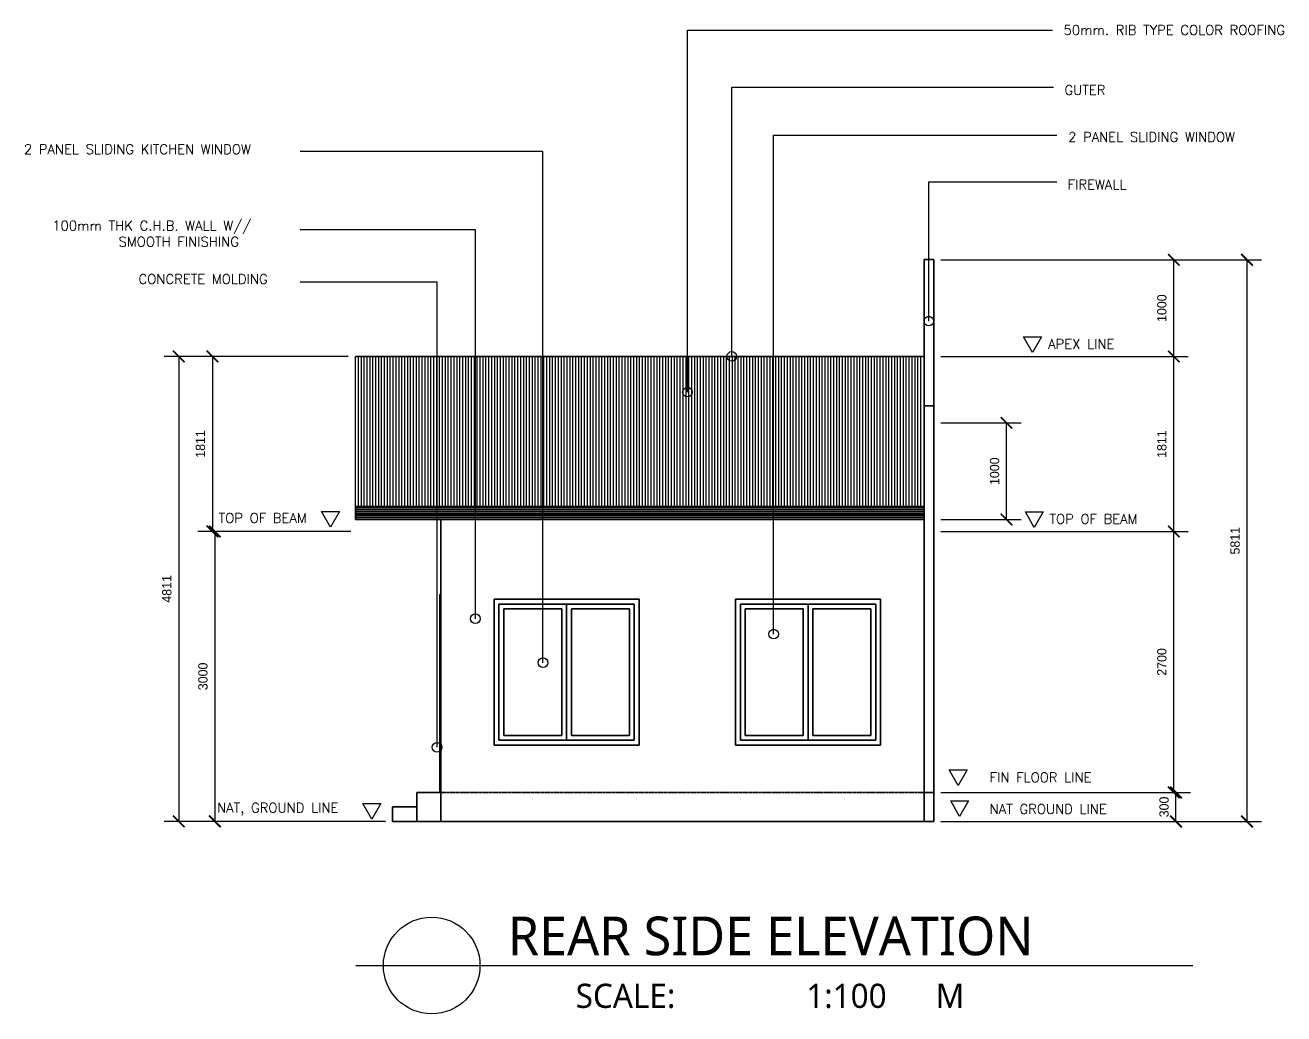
# Model space of a CAD drawing. Header units: millimetres. Extents: x 18078 to 182092, y 10648 to 75430.
# Drawn here: x 78278 to 91304, y 12540 to 22770 of the extents above; entities that cross this region are included whole.
import ezdxf

# ---------------------------------------------------------------- set-up
doc = ezdxf.new("R2010")
doc.units = ezdxf.units.MM
doc.linetypes.add('HIDDEN2', pattern=[4.7625, 3.175, -1.5875])
doc.layers.get('Defpoints').update_dxf_attribs({"color": 140})
doc.layers.add('G-Anno-Stnd-Scrn', color=8, linetype='Continuous', lineweight=25)
doc.styles.add('Annotative', font='romans.shx')
doc.dimstyles.new('DIM1', dxfattribs={"dimscale": 120, "dimtxt": 0.8, "dimasz": 1, "dimexe": 1.25, "dimexo": 0.625, "dimtad": 1, "dimdec": 0, "dimtxsty": 'Standard', "dimblk": 'ARCHTICK', "dimcen": 0.09, "dimadec": 0, "dimazin": 0, "dimtfac": 1, "dimtdec": 0, "dimtmove": 0, "dimatfit": 3, "dimfxl": 1, "dimarcsym": 0})

# ---------------------------------------------------------------- blocks, each defined once
blk = doc.blocks.new('_ArchTick')
at = {"color": 0, "linetype": 'ByBlock', "const_width": 0.15}
blk.add_lwpolyline([(-0.5, -0.5), (0.5, 0.5)], dxfattribs=at)
blk = doc.blocks.new('*D118')
at = {"color": 0, "lineweight": -2, "transparency": 16777216}
for p, q in [((81622, 19343), (79717, 19343)), ((79867, 19343), (79867, 14532)), ((82006, 14532), (79717, 14532))]:
    blk.add_line(p, q, dxfattribs=at)
at = {"layer": 'Defpoints', "color": 0, "transparency": 16777216}
for p in [(81697, 19343), (79867, 14532), (82081, 14532)]:
    blk.add_point(p, dxfattribs=at)
at = {"color": 0, "lineweight": -2, "transparency": 16777216, "xscale": 120, "yscale": 120, "zscale": 120}
for p, rotation in [((79867, 19343), 90), ((79867, 14532), 270)]:
    blk.add_blockref('_ArchTick', p, dxfattribs=dict(at, rotation=rotation))
at = {"color": 0, "transparency": 16777216, "insert": (79744, 16937), "char_height": 96, "attachment_point": 5, "rotation": 90}
blk.add_mtext('4811', dxfattribs=at)
blk = doc.blocks.new('*D119')
at = {"color": 0, "lineweight": -2, "transparency": 16777216}
for p, q in [((81622, 19343), (80065, 19343)), ((80215, 19343), (80215, 17532)), ((81649, 17532), (80065, 17532))]:
    blk.add_line(p, q, dxfattribs=at)
at = {"layer": 'Defpoints', "color": 0, "transparency": 16777216}
for p in [(81697, 19343), (80215, 17532), (81724, 17532)]:
    blk.add_point(p, dxfattribs=at)
at = {"color": 0, "lineweight": -2, "transparency": 16777216, "xscale": 120, "yscale": 120, "zscale": 120}
for p, rotation in [((80215, 19343), 90), ((80215, 17532), 270)]:
    blk.add_blockref('_ArchTick', p, dxfattribs=dict(at, rotation=rotation))
at = {"color": 0, "transparency": 16777216, "insert": (80092, 18437), "char_height": 96, "attachment_point": 5, "rotation": 90}
blk.add_mtext('1811', dxfattribs=at)
blk = doc.blocks.new('*D120')
at = {"color": 0, "lineweight": -2, "transparency": 16777216}
for p, q in [((81619, 17532), (80091, 17532)), ((80241, 17532), (80241, 14532)), ((81619, 14532), (80091, 14532))]:
    blk.add_line(p, q, dxfattribs=at)
at = {"layer": 'Defpoints', "color": 0, "transparency": 16777216}
for p in [(81694, 17532), (80241, 14532), (81694, 14532)]:
    blk.add_point(p, dxfattribs=at)
at = {"color": 0, "lineweight": -2, "transparency": 16777216, "xscale": 120, "yscale": 120, "zscale": 120}
for p, rotation in [((80241, 17532), 90), ((80241, 14532), 270)]:
    blk.add_blockref('_ArchTick', p, dxfattribs=dict(at, rotation=rotation))
at = {"color": 0, "transparency": 16777216, "insert": (80118, 16032), "char_height": 96, "attachment_point": 5, "rotation": 90}
blk.add_mtext('3000', dxfattribs=at)
blk = doc.blocks.new('*D121')
at = {"color": 0, "lineweight": -2, "transparency": 16777216}
for p, q in [((87756, 18655), (88584, 18655)), ((88434, 17655), (88434, 18655)), ((87756, 17655), (88584, 17655))]:
    blk.add_line(p, q, dxfattribs=at)
at = {"layer": 'Defpoints', "color": 0, "transparency": 16777216}
for p in [(87681, 18655), (88434, 18655), (87681, 17655)]:
    blk.add_point(p, dxfattribs=at)
at = {"color": 0, "lineweight": -2, "transparency": 16777216, "xscale": 120, "yscale": 120, "zscale": 120}
for p, rotation in [((88434, 18655), 90), ((88434, 17655), 270)]:
    blk.add_blockref('_ArchTick', p, dxfattribs=dict(at, rotation=rotation))
at = {"color": 0, "transparency": 16777216, "insert": (88311, 18155), "char_height": 96, "attachment_point": 5, "rotation": 90}
blk.add_mtext('1000', dxfattribs=at)
blk = doc.blocks.new('*D122')
at = {"color": 0, "lineweight": -2, "transparency": 16777216}
for p, q in [((87756, 20342), (91073, 20342)), ((90923, 14531), (90923, 20342)), ((87756, 14531), (91073, 14531))]:
    blk.add_line(p, q, dxfattribs=at)
at = {"layer": 'Defpoints', "color": 0, "transparency": 16777216}
for p in [(87681, 20342), (90923, 20342), (87681, 14531)]:
    blk.add_point(p, dxfattribs=at)
at = {"color": 0, "lineweight": -2, "transparency": 16777216, "xscale": 120, "yscale": 120, "zscale": 120}
for p, rotation in [((90923, 20342), 90), ((90923, 14531), 270)]:
    blk.add_blockref('_ArchTick', p, dxfattribs=dict(at, rotation=rotation))
at = {"color": 0, "transparency": 16777216, "insert": (90800, 17436), "char_height": 96, "attachment_point": 5, "rotation": 90}
blk.add_mtext('5811', dxfattribs=at)
blk = doc.blocks.new('*D123')
at = {"color": 0, "lineweight": -2, "transparency": 16777216}
for p, q in [((87756, 14831), (90338, 14831)), ((90188, 14531), (90188, 14831)), ((87756, 14531), (90338, 14531))]:
    blk.add_line(p, q, dxfattribs=at)
at = {"layer": 'Defpoints', "color": 0, "transparency": 16777216}
for p in [(87681, 14831), (90188, 14831), (87681, 14531)]:
    blk.add_point(p, dxfattribs=at)
at = {"color": 0, "lineweight": -2, "transparency": 16777216, "xscale": 120, "yscale": 120, "zscale": 120}
for p, rotation in [((90188, 14831), 90), ((90188, 14531), 270)]:
    blk.add_blockref('_ArchTick', p, dxfattribs=dict(at, rotation=rotation))
at = {"color": 0, "transparency": 16777216, "insert": (90065, 14681), "char_height": 96, "attachment_point": 5, "rotation": 90}
blk.add_mtext('300', dxfattribs=at)
blk = doc.blocks.new('*D124')
at = {"color": 0, "lineweight": -2, "transparency": 16777216}
for p, q in [((87756, 17531), (90315, 17531)), ((90165, 14831), (90165, 17531)), ((87756, 14831), (90315, 14831))]:
    blk.add_line(p, q, dxfattribs=at)
at = {"layer": 'Defpoints', "color": 0, "transparency": 16777216}
for p in [(87681, 17531), (90165, 17531), (87681, 14831)]:
    blk.add_point(p, dxfattribs=at)
at = {"color": 0, "lineweight": -2, "transparency": 16777216, "xscale": 120, "yscale": 120, "zscale": 120}
for p, rotation in [((90165, 17531), 90), ((90165, 14831), 270)]:
    blk.add_blockref('_ArchTick', p, dxfattribs=dict(at, rotation=rotation))
at = {"color": 0, "transparency": 16777216, "insert": (90042, 16181), "char_height": 96, "attachment_point": 5, "rotation": 90}
blk.add_mtext('2700', dxfattribs=at)
blk = doc.blocks.new('*D125')
at = {"color": 0, "lineweight": -2, "transparency": 16777216}
for p, q in [((87756, 19342), (90315, 19342)), ((90165, 17531), (90165, 19342)), ((87756, 17531), (90315, 17531))]:
    blk.add_line(p, q, dxfattribs=at)
at = {"layer": 'Defpoints', "color": 0, "transparency": 16777216}
for p in [(87681, 19342), (90165, 19342), (87681, 17531)]:
    blk.add_point(p, dxfattribs=at)
at = {"color": 0, "lineweight": -2, "transparency": 16777216, "xscale": 120, "yscale": 120, "zscale": 120}
for p, rotation in [((90165, 19342), 90), ((90165, 17531), 270)]:
    blk.add_blockref('_ArchTick', p, dxfattribs=dict(at, rotation=rotation))
at = {"color": 0, "transparency": 16777216, "insert": (90042, 18436), "char_height": 96, "attachment_point": 5, "rotation": 90}
blk.add_mtext('1811', dxfattribs=at)
blk = doc.blocks.new('*D126')
at = {"color": 0, "lineweight": -2, "transparency": 16777216}
for p, q in [((87756, 20342), (90315, 20342)), ((90165, 19342), (90165, 20342)), ((87756, 19342), (90315, 19342))]:
    blk.add_line(p, q, dxfattribs=at)
at = {"layer": 'Defpoints', "color": 0, "transparency": 16777216}
for p in [(87681, 20342), (90165, 20342), (87681, 19342)]:
    blk.add_point(p, dxfattribs=at)
at = {"color": 0, "lineweight": -2, "transparency": 16777216, "xscale": 120, "yscale": 120, "zscale": 120}
for p, rotation in [((90165, 20342), 90), ((90165, 19342), 270)]:
    blk.add_blockref('_ArchTick', p, dxfattribs=dict(at, rotation=rotation))
at = {"color": 0, "transparency": 16777216, "insert": (90042, 19842), "char_height": 96, "attachment_point": 5, "rotation": 90}
blk.add_mtext('1000', dxfattribs=at)

msp = doc.modelspace()

# ---------------------------------------------------------------- linework, layer by layer
at = {"color": 0}
for p, q in [((85132.3, 18973.3), (85132.3, 22718.9)), ((85132.3, 22718.9), (88909.4, 22718.9)), ((85590.7, 19342.7), (85590.7, 22127.7)), ((85590.7, 22127.7), (88921.5, 22127.7)), ((86023.6, 16469.3), (86023.6, 21633.4)), ((86023.6, 21633.4), (88956.5, 21633.4)), ((83636.7, 21463.7), (81125.3, 21463.7)), ((83636.7, 16173.5), (83636.7, 21463.7)), ((87630.5, 19708), (87630.5, 21149.8)), ((87630.5, 21149.8), (88955.9, 21149.8)), ((82937.4, 20651.1), (81125.3, 20651.1)), ((82937.4, 16628.8), (82937.4, 20651.1)), ((82541.1, 20112.6), (81125.3, 20112.6)), ((82541.1, 15298.2), (82541.1, 20112.6)), ((88610.1, 19544.3), (88795.3, 19544.3)), ((88701.8, 19382.4), (88610.1, 19544.3)), ((88795.3, 19544.3), (88701.8, 19382.4)), ((81345.7, 17736.6), (81530.9, 17736.6)), ((81437.4, 17574.7), (81345.7, 17736.6)), ((81530.9, 17736.6), (81437.4, 17574.7)), ((88629.1, 17733.1), (88814.3, 17733.1)), ((88720.8, 17571.1), (88629.1, 17733.1)), ((88814.3, 17733.1), (88720.8, 17571.1)), ((87840.6, 15063.5), (88025.8, 15063.5)), ((87932.3, 14901.6), (87840.6, 15063.5)), ((88025.8, 15063.5), (87932.3, 14901.6)), ((87856.2, 14745.5), (88041.4, 14745.5)), ((87947.9, 14583.5), (87856.2, 14745.5)), ((88041.4, 14745.5), (87947.9, 14583.5)), ((81773.9, 14715.5), (81959.1, 14715.5)), ((81865.6, 14553.6), (81773.9, 14715.5)), ((81959.1, 14715.5), (81865.6, 14553.6))]:
    msp.add_line(p, q, dxfattribs=at)
for p, q in [((81697, 17791.2), (81697, 19342.7)), ((81727, 17791.2), (81727, 19342.7)), ((81757, 17791.2), (81757, 19342.7)), ((81787, 17791.2), (81787, 19342.7)), ((81817, 17791.2), (81817, 19342.7)), ((81847, 17791.2), (81847, 19342.7)), ((81877, 17791.2), (81877, 19342.7)), ((81907, 17791.2), (81907, 19342.7)), ((81937, 17791.2), (81937, 19342.7)), ((81967, 17791.2), (81967, 19342.7)), ((81997, 17791.2), (81997, 19342.7)), ((82027, 17791.2), (82027, 19342.7)), ((82057, 17791.2), (82057, 19342.7)), ((82087, 17791.2), (82087, 19342.7)), ((82117, 17791.2), (82117, 19342.7)), ((82147, 17791.2), (82147, 19342.7)), ((82177, 17791.2), (82177, 19342.7)), ((82207, 17791.2), (82207, 19342.7)), ((82237, 17791.2), (82237, 19342.7)), ((82267, 17791.2), (82267, 19342.7)), ((82297, 17791.2), (82297, 19342.7)), ((82327, 17791.2), (82327, 19342.7)), ((82357, 17791.2), (82357, 19342.7)), ((82387, 17791.2), (82387, 19342.7)), ((82417, 17791.2), (82417, 19342.7)), ((82447, 17791.2), (82447, 19342.7)), ((82477, 17791.2), (82477, 19342.7)), ((82507, 17791.2), (82507, 19342.7)), ((82537, 17791.2), (82537, 19342.7)), ((82567, 17791.2), (82567, 19342.7)), ((82597, 17791.2), (82597, 19342.7)), ((82627, 17791.2), (82627, 19342.7)), ((82657, 17791.2), (82657, 19342.7)), ((82687, 17791.2), (82687, 19342.7)), ((82717, 17791.2), (82717, 19342.7)), ((82747, 17791.2), (82747, 19342.7)), ((82777, 17791.2), (82777, 19342.7)), ((82807, 17791.2), (82807, 19342.7)), ((82837, 17791.2), (82837, 19342.7)), ((82867, 17791.2), (82867, 19342.7)), ((82897, 17791.2), (82897, 19342.7)), ((82927, 17791.2), (82927, 19342.7)), ((82957, 17791.2), (82957, 19342.7)), ((82987, 17791.2), (82987, 19342.7)), ((83017, 17791.2), (83017, 19342.7)), ((83047, 17791.2), (83047, 19342.7)), ((83077, 17791.2), (83077, 19342.7)), ((83107, 17791.2), (83107, 19342.7)), ((83137, 17791.2), (83137, 19342.7)), ((83167, 17791.2), (83167, 19342.7)), ((83197, 17791.2), (83197, 19342.7)), ((83227, 17791.2), (83227, 19342.7)), ((83257, 17791.2), (83257, 19342.7)), ((83287, 17791.2), (83287, 19342.7)), ((83317, 17791.2), (83317, 19342.7)), ((83347, 17791.2), (83347, 19342.7)), ((83377, 17791.2), (83377, 19342.7)), ((83407, 17791.2), (83407, 19342.7)), ((83437, 17791.2), (83437, 19342.7)), ((83467, 17791.2), (83467, 19342.7)), ((83497, 17791.2), (83497, 19342.7)), ((83527, 17791.2), (83527, 19342.7)), ((83557, 17791.2), (83557, 19342.7)), ((83587, 17791.2), (83587, 19342.7)), ((83617, 17791.2), (83617, 19342.7)), ((83647, 17791.2), (83647, 19342.7)), ((83677, 17791.2), (83677, 19342.7)), ((83707, 17791.2), (83707, 19342.7)), ((83737, 17791.2), (83737, 19342.7)), ((83767, 17791.2), (83767, 19342.7)), ((83797, 17791.2), (83797, 19342.7)), ((83827, 17791.2), (83827, 19342.7)), ((83857, 17791.2), (83857, 19342.7)), ((83887, 17791.2), (83887, 19342.7)), ((83917, 17791.2), (83917, 19342.7)), ((83947, 17791.2), (83947, 19342.7)), ((83977, 17791.2), (83977, 19342.7)), ((84007, 17791.2), (84007, 19342.7)), ((84037, 17791.2), (84037, 19342.7)), ((84067, 17791.2), (84067, 19342.7)), ((84097, 17791.2), (84097, 19342.7)), ((84127, 17791.2), (84127, 19342.7)), ((84157, 17791.2), (84157, 19342.7)), ((84187, 17791.2), (84187, 19342.7)), ((84217, 17791.2), (84217, 19342.7)), ((84247, 17791.2), (84247, 19342.7)), ((84277, 17791.2), (84277, 19342.7)), ((84307, 17791.2), (84307, 19342.7)), ((84337, 17791.2), (84337, 19342.7)), ((84367, 17791.2), (84367, 19342.7)), ((84397, 17791.2), (84397, 19342.7)), ((84427, 17791.2), (84427, 19342.7)), ((84457, 17791.2), (84457, 19342.7)), ((84487, 17791.2), (84487, 19342.7)), ((84517, 17791.2), (84517, 19342.7)), ((84547, 17791.2), (84547, 19342.7)), ((84577, 17791.2), (84577, 19342.7)), ((84607, 17791.2), (84607, 19342.7)), ((84637, 17791.2), (84637, 19342.7)), ((84667, 17791.2), (84667, 19342.7)), ((84667, 17791.2), (84667, 19342.7)), ((84697, 17791.2), (84697, 19342.7)), ((84727, 17791.2), (84727, 19342.7)), ((84757, 17791.2), (84757, 19342.7)), ((84787, 17791.2), (84787, 19342.7)), ((84817, 17791.2), (84817, 19342.7)), ((84847, 17791.2), (84847, 19342.7)), ((84877, 17791.2), (84877, 19342.7)), ((84907, 17791.2), (84907, 19342.7)), ((84937, 17791.2), (84937, 19342.7)), ((84967, 17791.2), (84967, 19342.7)), ((84997, 17791.2), (84997, 19342.7)), ((84997, 17791.2), (84997, 19342.7)), ((85027, 17791.2), (85027, 19342.7)), ((85057, 17791.2), (85057, 19342.7)), ((85087, 17791.2), (85087, 19342.7)), ((85117, 17791.2), (85117, 19342.7)), ((85147, 17791.2), (85147, 19342.7)), ((85177, 17791.2), (85177, 19342.7)), ((85207, 17791.2), (85207, 19342.7)), ((85237, 17791.2), (85237, 19342.7)), ((85237, 17791.2), (85237, 19342.7)), ((85267, 17791.2), (85267, 19342.7)), ((85297, 17791.2), (85297, 19342.7)), ((85327, 17791.2), (85327, 19342.7)), ((85357, 17791.2), (85357, 19342.7)), ((85387, 17791.2), (85387, 19342.7)), ((85417, 17791.2), (85417, 19342.7)), ((85417, 17791.2), (85417, 19342.7)), ((85447, 17791.2), (85447, 19342.7)), ((85477, 17791.2), (85477, 19342.7)), ((85507, 17791.2), (85507, 19342.7)), ((85537, 17791.2), (85537, 19342.7)), ((85567, 17791.2), (85567, 19342.7)), ((85597, 17791.2), (85597, 19342.7)), ((85627, 17791.2), (85627, 19342.7)), ((85657, 17791.2), (85657, 19342.7)), ((85657, 17791.2), (85657, 19342.7)), ((85687, 17791.2), (85687, 19342.7)), ((85717, 17791.2), (85717, 19342.7)), ((85747, 17791.2), (85747, 19342.7)), ((85777, 17791.2), (85777, 19342.7)), ((85807, 17791.2), (85807, 19342.7)), ((85807, 17791.2), (85807, 19342.7)), ((85837, 17791.2), (85837, 19342.7)), ((85867, 17791.2), (85867, 19342.7)), ((85897, 17791.2), (85897, 19342.7)), ((85927, 17791.2), (85927, 19342.7)), ((85957, 17791.2), (85957, 19342.7)), ((85957, 17791.2), (85957, 19342.7)), ((85987, 17791.2), (85987, 19342.7)), ((86017, 17791.2), (86017, 19342.7)), ((86047, 17791.2), (86047, 19342.7)), ((86077, 17791.2), (86077, 19342.7)), ((86107, 17791.2), (86107, 19342.7)), ((86137, 17791.2), (86137, 19342.7)), ((86167, 17791.2), (86167, 19342.7)), ((86197, 17791.2), (86197, 19342.7)), ((86227, 17791.2), (86227, 19342.7)), ((86257, 17791.2), (86257, 19342.7)), ((86287, 17791.2), (86287, 19342.7)), ((86317, 17791.2), (86317, 19342.7)), ((86347, 17791.2), (86347, 19342.7)), ((86377, 17791.2), (86377, 19342.7)), ((86407, 17791.2), (86407, 19342.7)), ((86437, 17791.2), (86437, 19342.7)), ((86467, 17791.2), (86467, 19342.7)), ((86497, 17791.2), (86497, 19342.7)), ((86527, 17791.2), (86527, 19342.7)), ((86557, 17791.2), (86557, 19342.7)), ((86587, 17791.2), (86587, 19342.7)), ((86617, 17791.2), (86617, 19342.7)), ((86647, 17791.2), (86647, 19342.7)), ((86647, 17791.2), (86647, 19342.7)), ((86677, 17791.2), (86677, 19342.7)), ((86707, 17791.2), (86707, 19342.7)), ((86737, 17791.2), (86737, 19342.7)), ((86767, 17791.2), (86767, 19342.7)), ((86797, 17791.2), (86797, 19342.7)), ((86827, 17791.2), (86827, 19342.7)), ((86857, 17791.2), (86857, 19342.7)), ((86887, 17791.2), (86887, 19342.7)), ((86917, 17791.2), (86917, 19342.7)), ((86947, 17791.2), (86947, 19342.7)), ((86977, 17791.2), (86977, 19342.7)), ((87007, 17791.2), (87007, 19342.7)), ((87037, 17791.2), (87037, 19342.7)), ((87067, 17791.2), (87067, 19342.7)), ((87097, 17791.2), (87097, 19342.7)), ((87127, 17791.2), (87127, 19342.7)), ((87157, 17791.2), (87157, 19342.7)), ((87187, 17791.2), (87187, 19342.7)), ((87217, 17791.2), (87217, 19342.7)), ((87247, 17791.2), (87247, 19342.7)), ((87277, 17791.2), (87277, 19342.7)), ((87307, 17791.2), (87307, 19342.7)), ((87337, 17791.2), (87337, 19342.7)), ((87367, 17791.2), (87367, 19342.7)), ((87397, 17791.2), (87397, 19342.7)), ((87427, 17791.2), (87427, 19342.7)), ((87457, 17791.2), (87457, 19342.7)), ((87487, 17791.2), (87487, 19342.7)), ((87517, 17791.2), (87517, 19342.7)), ((87547, 17791.2), (87547, 19342.7)), ((81701.1, 13040.4), (90362.5, 13040.4))]:
    msp.add_line(p, q)
for centre in [(87630.5, 19708), (85590.7, 19342.7), (85132.3, 18973.3), (82937.4, 16628.8), (86023.6, 16469.3), (83636.7, 16173.5), (82541.1, 15298.2)]:
    msp.add_circle(centre, 50, dxfattribs=at)
msp.add_circle((82485, 13040.4), 500)
at = {"layer": 'G-Anno-Stnd-Scrn', "color": 7, "linetype": 'Continuous', "lineweight": 35}
for p, q in [((87580.8, 18830.8), (87580.8, 20344.7)), ((87680.8, 18830.8), (87680.8, 20344.7)), ((81697, 19342.7), (87580.8, 19342.7)), ((87580.8, 14530.8), (87580.8, 18830.8)), ((87580.8, 18830.8), (87680.8, 18830.8)), ((87680.8, 14830.8), (87680.8, 18830.8)), ((81697, 17655.2), (81697, 17791.2)), ((81697, 17791.2), (87580.8, 17791.2)), ((81697, 17775.2), (87580.8, 17775.2)), ((81697, 17755.2), (87580.8, 17755.2)), ((81697, 17735.2), (87580.8, 17735.2)), ((81697, 17715.2), (87580.8, 17715.2)), ((81697, 17695.2), (87580.8, 17695.2)), ((81697, 17675.2), (87580.8, 17675.2)), ((81697, 17655.2), (87580.8, 17655.2)), ((82580.8, 15320.8), (82580.8, 17655.2)), ((82570.8, 14830.8), (82570.8, 16880.8)), ((82570.8, 16880.8), (82580.8, 16880.8)), ((83130.8, 15320.8), (83130.8, 16830.8)), ((83130.8, 16830.8), (84630.8, 16830.8)), ((83130.8, 15320.8), (83130.8, 16830.8)), ((83130.8, 16830.8), (83180.8, 16830.8)), ((83180.8, 16830.8), (84630.8, 16830.8)), ((84630.8, 15320.8), (84630.8, 16830.8)), ((84630.8, 15320.8), (84630.8, 16830.8)), ((85630.8, 15320.8), (85630.8, 16830.8)), ((85630.8, 16830.8), (87130.8, 16830.8)), ((85630.8, 15320.8), (85630.8, 16830.8)), ((85630.8, 16830.8), (85680.8, 16830.8)), ((85680.8, 16830.8), (87130.8, 16830.8)), ((87130.8, 15320.8), (87130.8, 16830.8)), ((87130.8, 15320.8), (87130.8, 16830.8)), ((83180.8, 15370.8), (83180.8, 16780.8)), ((83180.8, 16780.8), (84580.8, 16780.8)), ((83230.8, 15420.8), (83230.8, 16730.8)), ((83230.8, 16730.8), (83830.8, 16730.8)), ((83830.8, 15420.8), (83830.8, 16730.8)), ((83880.8, 15370.8), (83880.8, 16780.8)), ((83880.8, 15370.8), (83880.8, 16780.8)), ((83930.8, 15420.8), (83930.8, 16730.8)), ((83930.8, 16730.8), (84530.8, 16730.8)), ((84530.8, 15420.8), (84530.8, 16730.8)), ((84580.8, 15370.8), (84580.8, 16780.8)), ((85680.8, 15370.8), (85680.8, 16780.8)), ((85680.8, 16780.8), (87080.8, 16780.8)), ((85730.8, 15420.8), (85730.8, 16730.8)), ((85730.8, 16730.8), (86330.8, 16730.8)), ((86330.8, 15420.8), (86330.8, 16730.8)), ((86380.8, 15370.8), (86380.8, 16780.8)), ((86380.8, 15370.8), (86380.8, 16780.8)), ((86430.8, 15420.8), (86430.8, 16730.8)), ((86430.8, 16730.8), (87030.8, 16730.8)), ((87030.8, 15420.8), (87030.8, 16730.8)), ((87080.8, 15370.8), (87080.8, 16780.8)), ((83230.8, 15420.8), (83830.8, 15420.8)), ((83930.8, 15420.8), (84530.8, 15420.8)), ((85730.8, 15420.8), (86330.8, 15420.8)), ((86430.8, 15420.8), (87030.8, 15420.8)), ((82580.8, 14830.8), (82580.8, 15320.8)), ((83130.8, 15320.8), (84630.8, 15320.8)), ((83130.8, 15320.8), (84630.8, 15320.8)), ((83180.8, 15370.8), (84580.8, 15370.8)), ((85630.8, 15320.8), (87130.8, 15320.8)), ((85630.8, 15320.8), (87130.8, 15320.8)), ((85680.8, 15370.8), (87080.8, 15370.8)), ((82331.8, 14531.7), (82331.8, 14831.7)), ((82331.8, 14831.7), (82570.8, 14831.7)), ((82570.8, 14830.8), (82580.8, 14830.8)), ((82580.8, 14530.8), (82580.8, 14830.8)), ((87580.8, 14830.8), (87680.8, 14830.8)), ((87580.8, 14830.8), (87680.8, 14830.8)), ((87680.8, 14530.8), (87680.8, 14830.8)), ((82080.8, 14531.7), (82080.8, 14681.7)), ((82080.8, 14681.7), (82331.8, 14681.7)), ((82331.8, 14531.7), (82331.8, 14681.7)), ((82080.8, 14531.7), (82331.8, 14531.7)), ((82331.8, 14531.7), (82580.8, 14531.7)), ((82580.8, 14530.8), (87680.8, 14530.8))]:
    msp.add_line(p, q, dxfattribs=at)
at = {"layer": 'G-Anno-Stnd-Scrn', "color": 0, "linetype": 'Continuous', "lineweight": 35}
msp.add_line((87580.8, 20344.7), (87680.8, 20344.7), dxfattribs=at)
at = {"layer": 'G-Anno-Stnd-Scrn', "color": 7, "linetype": 'HIDDEN2', "lineweight": 35}
msp.add_line((82580.8, 14830.8), (87580.8, 14830.8), dxfattribs=at)

# ---------------------------------------------------------------- texts
at = {"color": 0, "char_height": 100, "width": 2978.735, "attachment_point": 1, "style": 'Annotative'}
for s, insert in [('50mm. RIB TYPE COLOR ROOFING', (89024.1, 22770.3)), ('GUTER', (89034.2, 22148.9)), ('2 PANEL SLIDING WINDOW', (89071.6, 21663.6)), ('2 PANEL SLIDING KITCHEN WINDOW', (78265, 21536.7)), ('FIREWALL', (89066.7, 21171.4)), ('100mm THK C.H.B. WALL W//\\P          SMOOTH FINISHING', (78558, 20745.9)), ('CONCRETE MOLDING', (79451, 20192.8)), ('APEX LINE', (88865.1, 19522)), ('TOP OF BEAM', (80279.7, 17720.9)), ('TOP OF BEAM', (88877.9, 17711.1)), ('FIN FLOOR LINE', (88259.6, 15036.4)), ('NAT, GROUND LINE', (80263.8, 14722.8)), ('NAT GROUND LINE', (88259.6, 14709))]:
    msp.add_mtext(s, dxfattribs=dict(at, insert=insert))
at = {"attachment_point": 1, "style": 'Annotative'}
for s, insert, char_height, width in [('\\pxt1;{\\fSegoe UI Black|b0|i0|c0|p34;REAR SIDE ELEVATION}', (83272.7, 13546.6, 300), 400, 6736.181), ('{\\fSegoe UI Emoji|b0|i0|c0|p34;SCALE:                1:100      M}', (83975, 12851.7, 300), 250, 4531.638)]:
    msp.add_mtext(s, dxfattribs=dict(at, insert=insert, char_height=char_height, width=width))

# ---------------------------------------------------------------- dimensions: what is measured, and where the dimension line sits
at = {"color": 0}
dim = msp.add_aligned_dim(p1=(87680.8, 14530.8), p2=(87680.8, 20341.8), distance=-3242.1, dimstyle='DIM1', dxfattribs=at)
dim.commit()
dim.dimension.update_dxf_attribs({"geometry": '*D122', "text_midpoint": (90799.9, 17436.3)})
for base, p1, p2, picture, middle, dimtype in [((90165.2, 20341.8), (87680.8, 19341.8), (87680.8, 20341.8), '*D126', (90165.2, 19841.8), 160), ((90188.2, 14830.8), (87680.8, 14530.8), (87680.8, 14830.8), '*D123', (90188.2, 14680.8), 161)]:
    dim = msp.add_linear_dim(base=base, p1=p1, p2=p2, angle=90, dimstyle='DIM1', dxfattribs=at)
    dim.commit()
    dim.dimension.update_dxf_attribs({"geometry": picture, "text_midpoint": middle, "dimtype": dimtype})
for base, p1, p2, picture, middle in [((79866.5, 14531.7), (81697, 19342.7), (82080.8, 14531.7), '*D118', (79743.5, 16937.2)), ((80214.8, 17531.7), (81697, 19342.7), (81723.5, 17531.7), '*D119', (80091.8, 18437.2)), ((90165.2, 19341.8), (87680.8, 17530.8), (87680.8, 19341.8), '*D125', (90042.2, 18436.3)), ((88434.5, 18655.2), (87680.8, 17655.2), (87680.8, 18655.2), '*D121', (88311.5, 18155.2)), ((80241.3, 14531.7), (81693.5, 17531.7), (81693.5, 14531.7), '*D120', (80118.3, 16031.7)), ((90165.2, 17530.8), (87680.8, 14830.8), (87680.8, 17530.8), '*D124', (90042.2, 16180.8))]:
    dim = msp.add_linear_dim(base=base, p1=p1, p2=p2, angle=90, dimstyle='DIM1', dxfattribs=at)
    dim.commit()
    dim.dimension.update_dxf_attribs({"geometry": picture, "text_midpoint": middle})

doc.saveas('drawing.dxf')
